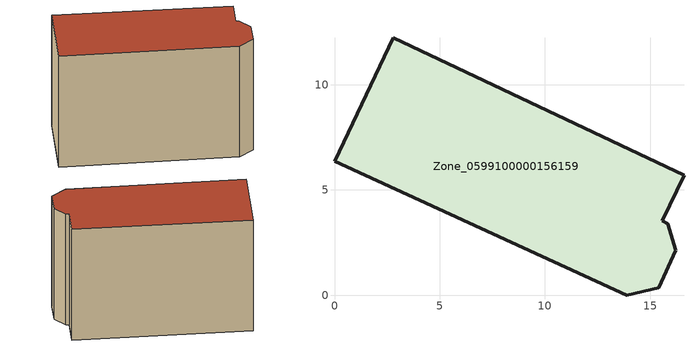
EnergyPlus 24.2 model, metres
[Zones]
Zone_0599100000156159
 floor ground (C_G): 15.58,3.53 15.83,3.4 16.21,2.14 15.4,0.36 13.88,0 0,6.37 2.79,12.22 16.61,5.69 z0
 wall outside (C_F): 13.88,0 15.4,0.36 16.21,2.14 15.83,3.4 15.58,3.53 16.61,5.69 2.79,12.22 0,6.37 13.88,0 z0:10.96
 roof outside (C_R): 16.61,5.69 2.79,12.22 0,6.37 13.88,0 15.4,0.36 16.21,2.14 15.83,3.4 15.58,3.53 z10.96
[BUILDING]
Pand.0599100000156159: North Axis=0; Terrain=City; Loads Convergence Tolerance Value=0.04; Temperature Convergence Tolerance Value=0.4; Solar Distribution=FullExterior; Maximum Number of Warmup Days=25; Minimum Number of Warmup Days=1
[Site:Location]
Rotterdam.The.Hague.AP_ZH_NLD Design_Conditions: Latitude=51.96; Longitude=4.45; Time Zone=1; Elevation=-4.5
[SITE:GROUNDTEMPERATURE:BUILDINGSURFACE]
18, 18, 18, 18, 18, 18, 18, 18, 18, 18, 18, 18
[MATERIAL] Thermal Absorptance=0.9; Solar Absorptance=0.7; Visible Absorptance=0.7
Name | Roughness | Thickness | Conductivity | Density | Specific Heat
G.TI.1946 | MediumSmooth | 0.15 | 1 | 540 | 1210
F.TI.1946 | Rough | 0.3 | 0.857143 | 1920 | 840
R.TI.1946 | MediumRough | 0.2 | 0.1 | 1500 | 1000
[CONSTRUCTION]
C_G: G.TI.1946
C_F: F.TI.1946
C_R: R.TI.1946
[ZONE]
Zone_0599100000156159: Type=1; Multiplier=1; Ceiling Height=Autocalculate; Volume=Autocalculate; Floor Area=autocalculate; Part of Total Floor Area=Yes
[ZONEINFILTRATION:DESIGNFLOWRATE]
Infil_Zone_0599100000156159: Zone or ZoneList or Space or SpaceList=Zone_0599100000156159; Schedule=AlwaysOn; Design Flow Rate Calculation Method=Flow/Area; Flow Rate per Floor Area=0.003; Constant Term Coefficient=1; Temperature Term Coefficient=0; Velocity Term Coefficient=0; Velocity Squared Term Coefficient=0
[HVACTEMPLATE:ZONE:IDEALLOADSAIRSYSTEM]
Zone_0599100000156159: Maximum Heating Supply Air Temperature=50; Minimum Cooling Supply Air Temperature=13; Maximum Heating Supply Air Humidity Ratio=0.0156; Minimum Cooling Supply Air Humidity Ratio=0.0077; Heating Limit=NoLimit; Cooling Limit=NoLimit; Dehumidification Control Type=ConstantSensibleHeatRatio; Cooling Sensible Heat Ratio=0.7; Dehumidification Setpoint=60; Humidification Control Type=None; Humidification Setpoint=30; Outdoor Air Method=None; Outdoor Air Flow Rate per Person=0.00944; Outdoor Air Flow Rate per Zone Floor Area=0; Outdoor Air Flow Rate per Zone=0; Demand Controlled Ventilation Type=None; Outdoor Air Economizer Type=NoEconomizer; Heat Recovery Type=None; Sensible Heat Recovery Effectiveness=0.7; Latent Heat Recovery Effectiveness=0.65
[ZONECONTROL:THERMOSTAT]
ThermostatControl_Zone_0599100000156159: Zone or ZoneList=Zone_0599100000156159; Control Type Schedule=DualSetpointControlType; Control 1=Thermostat_Zone_0599100000156159; Temperature Difference Between Cutout And Setpoint=0
[THERMOSTATSETPOINT:DUALSETPOINT]
Thermostat_Zone_0599100000156159: Heating Setpoint Temperature Schedule=HeatingSetpoint_Zone_0599100000156159; Cooling Setpoint Temperature Schedule=CoolingSetpoint_Zone_0599100000156159
[SCHEDULE:COMPACT]
HeatingSetpoint_Zone_0599100000156159: Through: 12/31, For: AllDays, Until: 24:00, 21
CoolingSetpoint_Zone_0599100000156159: Through: 12/31, For: AllDays, Until: 24:00, 24
DualSetpointControlType: Through: 12/31, For: AllDays, Until: 24:00, 4
AlwaysOn: Through: 12/31, For: AllDays, Until: 24:00, 1
